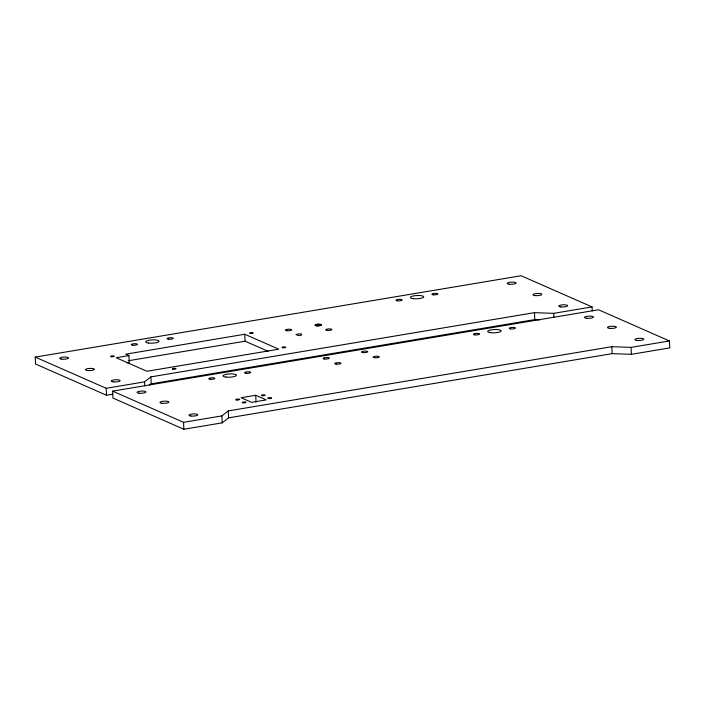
<?xml version="1.0" encoding="UTF-8"?>
<svg xmlns="http://www.w3.org/2000/svg" width="705" height="705" viewBox="0 0 705 705"><rect width="100%" height="100%" fill="white"/><g stroke="black" fill="none" stroke-linecap="round" stroke-linejoin="round"><path stroke-width="1.06" d="M112.888 394.165L106.499 395.232L35.576 364.044L35.25 357.1L106.173 388.288L144.525 381.863L150.87 376.893L534.461 312.659L553.698 313.355L592.059 306.931L592.244 310.896M149.61 385.08L151.196 383.837L534.787 319.603L540.136 319.797M112.615 391.125L183.538 422.313L221.899 415.897L228.235 410.918L611.825 346.684L631.063 347.38L669.424 340.956L669.75 347.9L631.389 354.324L612.16 353.628L228.561 417.862L222.225 422.841L183.864 429.257L112.941 398.069L112.615 391.125L598.501 309.768L669.424 340.956M35.25 357.1L521.136 275.743L592.059 306.931M128.944 355.602L116.158 357.743L146.922 371.271L278.766 349.195L244.776 334.249L125.719 354.183L128.944 355.602L129.271 362.546L127.138 362.899M128.213 360.766L245.102 341.194L268.094 351.301M255.73 395.276L241.101 397.726L251.632 402.352L266.261 399.902L255.73 395.276L256.056 402.22M631.063 347.38L631.389 354.324M611.825 346.684L612.16 353.628M553.698 313.355L553.883 317.32M534.461 312.659L534.787 319.603M244.776 334.249L245.102 341.194M228.235 410.918L228.561 417.862M221.899 415.897L222.225 422.841M183.538 422.313L183.864 429.257M150.87 376.893L151.196 383.837M144.525 381.863L144.719 385.838M106.173 388.288L106.499 395.232M296.144 334.505C301.009 337.968 305.644 331.861 296.144 334.505M316.554 325.736A3.128 0.758 -2.7 0 0 321.383 324.926A3.128 0.758 -2.7 0 0 316.862 324.406A3.128 0.758 -2.7 0 0 316.554 325.736A3.023 0.731 -2.7 0 0 321.277 324.926A3.023 0.731 -2.7 0 0 316.906 324.423A3.023 0.731 -2.7 0 0 316.615 325.71M509.177 284.221A4.477 1.093 -2.7 0 0 516.086 283.066A4.477 1.093 -2.7 0 0 509.618 282.317A4.477 1.093 -2.7 0 0 509.177 284.221M560.757 306.913A4.477 1.093 -2.7 0 0 567.666 305.75A4.477 1.093 -2.7 0 0 561.198 305.001A4.477 1.093 -2.7 0 0 560.757 306.913M286.838 330.707A3.128 0.758 -2.7 0 0 291.667 329.905A3.128 0.758 -2.7 0 0 287.146 329.376A3.128 0.758 -2.7 0 0 286.838 330.707M327.094 330.372A3.128 0.758 -2.7 0 0 331.923 329.561A3.128 0.758 -2.7 0 0 327.402 329.041A3.128 0.758 -2.7 0 0 327.094 330.372M168.46 339.193A3.093 0.758 -2.7 0 0 173.245 338.391A3.093 0.758 -2.7 0 0 168.759 337.871A3.093 0.758 -2.7 0 0 168.46 339.193M148.676 343.053A6.724 1.639 -2.7 0 0 159.066 341.317A6.724 1.639 -2.7 0 0 149.337 340.189A6.724 1.639 -2.7 0 0 148.676 343.053M132.672 345.186A3.093 0.758 -2.7 0 0 137.457 344.384A3.093 0.758 -2.7 0 0 132.972 343.864A3.093 0.758 -2.7 0 0 132.672 345.186M397.356 300.815A3.093 0.758 -2.7 0 0 402.141 300.013A3.093 0.758 -2.7 0 0 397.655 299.493A3.093 0.758 -2.7 0 0 397.356 300.815M433.196 294.796A2.987 0.731 -2.7 0 0 437.823 294.02A2.987 0.731 -2.7 0 0 433.496 293.518A2.987 0.731 -2.7 0 0 433.196 294.796M413.359 298.682A6.724 1.639 -2.7 0 0 423.749 296.946A6.724 1.639 -2.7 0 0 414.02 295.818A6.724 1.639 -2.7 0 0 413.359 298.682M534.972 295.571A4.477 1.093 -2.7 0 0 541.881 294.408A4.477 1.093 -2.7 0 0 535.403 293.659A4.477 1.093 -2.7 0 0 534.972 295.571M61.652 359.162A4.477 1.093 -2.7 0 0 68.561 358.008A4.477 1.093 -2.7 0 0 62.093 357.259A4.477 1.093 -2.7 0 0 61.652 359.162M113.232 381.846A4.477 1.093 -2.7 0 0 120.141 380.691A4.477 1.093 -2.7 0 0 113.664 379.942A4.477 1.093 -2.7 0 0 113.232 381.846M87.438 370.504A4.477 1.093 -2.7 0 0 94.347 369.349A4.477 1.093 -2.7 0 0 87.878 368.6A4.477 1.093 -2.7 0 0 87.438 370.504M111.381 356.73A1.859 0.458 -2.7 0 0 114.263 356.245A1.859 0.458 -2.7 0 0 111.566 355.937A1.859 0.458 -2.7 0 0 111.381 356.73M173.113 369.208A1.859 0.458 -2.7 0 0 175.994 368.724A1.859 0.458 -2.7 0 0 173.298 368.415A1.859 0.458 -2.7 0 0 173.113 369.208M282.811 347.759A1.859 0.458 -2.7 0 0 285.692 347.274A1.859 0.458 -2.7 0 0 282.996 346.957A1.859 0.458 -2.7 0 0 282.811 347.759M250.319 333.465A1.859 0.458 -2.7 0 0 253.201 332.98A1.859 0.458 -2.7 0 0 250.504 332.672A1.859 0.458 -2.7 0 0 250.319 333.465M236.607 399.999A1.974 0.485 -2.7 0 0 239.656 399.488A1.974 0.485 -2.7 0 0 236.801 399.153A1.974 0.485 -2.7 0 0 236.607 399.999M262.216 395.699A1.912 0.467 -2.7 0 0 265.168 395.205A1.912 0.467 -2.7 0 0 262.401 394.888A1.912 0.467 -2.7 0 0 262.216 395.699M243.093 402.819A1.912 0.467 -2.7 0 0 246.036 402.326A1.912 0.467 -2.7 0 0 243.278 402.009A1.912 0.467 -2.7 0 0 243.093 402.819M268.631 398.554A1.974 0.485 -2.7 0 0 271.681 398.043A1.974 0.485 -2.7 0 0 268.825 397.708A1.974 0.485 -2.7 0 0 268.631 398.554M245.93 373.262A3.093 0.758 -2.7 0 0 250.716 372.46A3.093 0.758 -2.7 0 0 246.23 371.94A3.093 0.758 -2.7 0 0 245.93 373.262M226.032 377.087A6.75 1.648 -2.7 0 0 236.457 375.342A6.75 1.648 -2.7 0 0 226.693 374.214A6.75 1.648 -2.7 0 0 226.032 377.087M210.125 379.246A3.093 0.758 -2.7 0 0 214.91 378.444A3.093 0.758 -2.7 0 0 210.434 377.924A3.093 0.758 -2.7 0 0 210.125 379.246M362.899 352.579A3.128 0.758 -2.7 0 0 367.728 351.769A3.128 0.758 -2.7 0 0 363.207 351.249A3.128 0.758 -2.7 0 0 362.899 352.579M324.556 358.995A3.102 0.758 -2.7 0 0 329.35 358.193A3.102 0.758 -2.7 0 0 324.855 357.673A3.102 0.758 -2.7 0 0 324.556 358.995M374.24 357.655A3.102 0.758 -2.7 0 0 379.308 356.994A3.102 0.758 -2.7 0 0 375.245 356.325A3.102 0.758 -2.7 0 0 374.24 357.655M336.197 364.124A3.128 0.758 -2.7 0 0 341.017 363.322A3.128 0.758 -2.7 0 0 336.496 362.793A3.128 0.758 -2.7 0 0 336.197 364.124M490.257 332.663A6.768 1.648 -2.7 0 0 501.114 331.103A6.768 1.648 -2.7 0 0 491.861 329.755A6.768 1.648 -2.7 0 0 490.257 332.663M474.809 334.875A3.093 0.758 -2.7 0 0 479.594 334.073A3.093 0.758 -2.7 0 0 475.117 333.553A3.093 0.758 -2.7 0 0 474.809 334.875M510.614 328.891A3.093 0.758 -2.7 0 0 515.399 328.089A3.093 0.758 -2.7 0 0 510.922 327.569A3.093 0.758 -2.7 0 0 510.614 328.891M139.017 393.187A4.477 1.093 -2.7 0 0 145.926 392.033A4.477 1.093 -2.7 0 0 139.458 391.284A4.477 1.093 -2.7 0 0 139.017 393.187M161.956 403.278A4.477 1.093 -2.7 0 0 168.865 402.123A4.477 1.093 -2.7 0 0 162.397 401.374A4.477 1.093 -2.7 0 0 161.956 403.278M190.94 416.02A4.477 1.093 -2.7 0 0 197.849 414.866A4.477 1.093 -2.7 0 0 191.372 414.117A4.477 1.093 -2.7 0 0 190.94 416.02M586.542 318.255A4.477 1.093 -2.7 0 0 593.451 317.091A4.477 1.093 -2.7 0 0 586.983 316.342A4.477 1.093 -2.7 0 0 586.542 318.255M609.481 328.345A4.477 1.093 -2.7 0 0 616.399 327.182A4.477 1.093 -2.7 0 0 609.922 326.433A4.477 1.093 -2.7 0 0 609.481 328.345M636.923 340.409A4.477 1.093 -2.7 0 0 643.832 339.246A4.477 1.093 -2.7 0 0 637.355 338.506A4.477 1.093 -2.7 0 0 636.923 340.409"/></g></svg>
